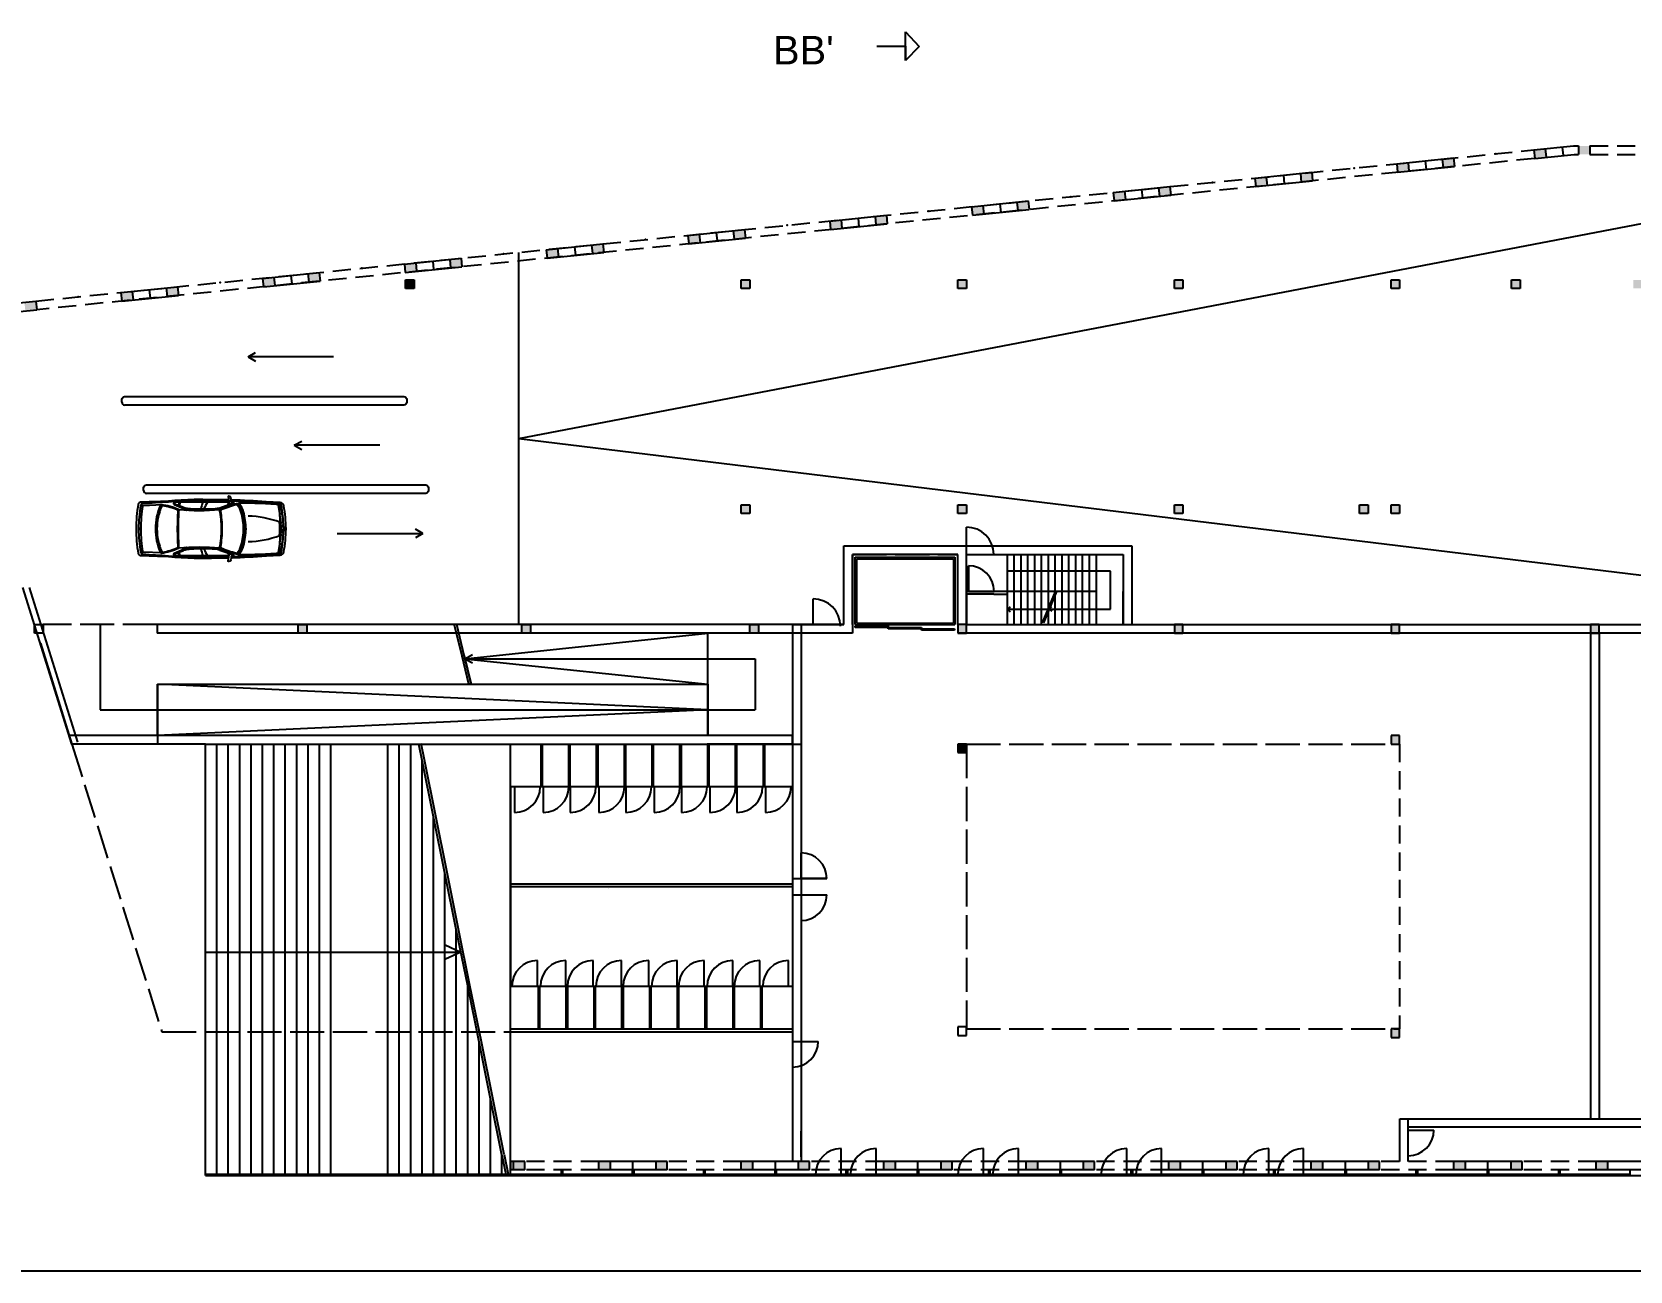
# Model space of a CAD drawing. Header units: millimetres. Extents: x -5657 to 14604, y -1609 to 2067.
# Drawn here: x -4988 to -4427, y 1479 to 1914 of the extents above; entities that cross this region are included whole.
import ezdxf

# ---------------------------------------------------------------- set-up
doc = ezdxf.new("R2010")
doc.units = ezdxf.units.MM
doc.linetypes.add('ACAD_ISO02W100', pattern=[15, 12, -3])
doc.linetypes.add('DASHED2', pattern=[9.525, 6.35, -3.175])
doc.layers.get('0').update_dxf_attribs({"color": 4})
doc.layers.add('gelijkvloers', color=80, linetype='Continuous')
doc.layers.add('str palen', color=220, linetype='Continuous')
doc.styles.get("Standard").update_dxf_attribs({"font": 'arial.ttf'})

# ---------------------------------------------------------------- blocks, each defined once
blk = doc.blocks.new('C3A9VA0P')
at = {"color": 0, "linetype": 'ByBlock'}
for p, q in [((21.7, 76.6), (25.3, 73.8)), ((204.3, 63.4), (162.3, 78)), ((162.7, 80.6), (169.7, 80.6)), ((178.1, 80.6), (338.4, 80.6)), ((342.7, 72.7), (306.1, 56.5)), ((341.9, 75), (314.6, 65.1)), ((325, 80.6), (327.9, 69.9)), ((327.5, 80.6), (330.1, 70.7)), ((339.4, 80.2), (342.4, 77.2)), ((341.1, 81.9), (344.1, 78.9)), ((379.2, 72.1), (439, 69.5)), ((13.2, 38.7), (11.9, 36.9)), ((13.2, -41), (11.9, -39.2)), ((21.7, -78.9), (25.3, -76)), ((204.3, -65.6), (162.3, -80.3)), ((162.7, -82.9), (169.7, -82.9)), ((178.1, -82.9), (338.4, -82.9)), ((342.7, -75), (306.1, -58.8)), ((341.9, -77.3), (314.6, -67.4)), ((325, -82.9), (327.9, -72.2)), ((327.5, -82.9), (330.1, -73)), ((339.4, -82.5), (342.4, -79.5)), ((341.1, -84.2), (344.1, -81.2)), ((379.2, -74.3), (439, -71.8))]:
    blk.add_line(p, q, dxfattribs=at)
for points in [[(169.7, 80.6), (169.3, 82), (169.2, 84.9), (169.5, 88.4), (170.3, 93), (171.3, 96.4), (172.7, 97), (176.7, 98.5), (177.7, 98.5), (178.6, 97.8), (178.9, 96.8), (175.7, 78.3), (175.8, 75.7), (177.7, 73.2), (178.6, 72.2), (178.1, 80.6)], [(169.7, -82.9), (169.3, -84.3), (169.2, -87.2), (169.5, -90.7), (170.3, -95.3), (171.3, -98.7), (172.7, -99.3), (176.7, -100.8), (177.7, -100.8), (178.6, -100), (178.9, -99), (175.7, -80.5), (175.8, -78), (177.7, -75.5), (178.6, -74.5), (178.1, -82.9)]]:
    blk.add_lwpolyline(points, dxfattribs=at)
for points in [[(17.1, -1.1, 0.08087), (16.1, 8.5, 0.548329), (13.3, 9.4, 0.198164), (7.8, -1.1)], [(15.9, -1.1, 0.08087), (14.9, 8.2, 0.548329), (14.1, 8.4, 0.198164), (9.1, -1.2, 0.198164)], [(449.9, 2.3, 0.278905), (449.7, 2.2, 0.067354), (449.4, 1.3, 0.031039), (449.2, 0.2, 0.021326), (449.1, -1.1, 0.022428)], [(450.7, -1.1, 0.021326), (450.6, 0.2, 0.031039), (450.4, 1.3, 0.067354), (450.1, 2.2, 0.278905), (449.9, 2.3, 0.278905)], [(17.1, -1.1, -0.08087), (16.1, -10.8, -0.548329), (13.3, -11.6, -0.198164), (7.8, -1.1)], [(15.9, -1.2, -0.08087), (14.9, -10.5, -0.548329), (14.1, -10.7, -0.198164), (9.1, -1, -0.198164)], [(449.9, -4.6, -0.278905), (449.7, -4.5, -0.067354), (449.4, -3.6, -0.031039), (449.2, -2.5, -0.021326), (449.1, -1.1, -0.022428)], [(450.7, -1.1, -0.021326), (450.6, -2.5, -0.031039), (450.4, -3.6, -0.067354), (450.1, -4.5, -0.278905), (449.9, -4.6, -0.278905)]]:
    blk.add_lwpolyline(points, format="xyb", dxfattribs=at)
for centre, radius, start, end in [((521.6, -16), 519.6, 170.5908, 178.358), ((21.1, 66.9), 12.2, 92.342, 170.5908), ((429.3, 0.6), 418.9, 170.3643, 179.2416), ((97.8, 37.7), 83.1, 159.0181, 176.8624), ((23.5, 69.5), 7.32, 99.1321, 170.3643), ((125.2, -1037.8), 1114.6, 88.9343, 95.6002), ((438, 0), 418.9, 170.3643, 177.2464), ((31.8, 63.5), 12.2, 94.7807, 160.717), ((275.8, -6160.9), 6245.2, 91.95945, 92.34202), ((54.7, -124.7), 204, 88.4009, 99.1321), ((141, -1242.8), 1323, 89.7188, 94.7807), ((59.9, 81.8), 2.58, 280.5232, 354.9523), ((439.7, -6169.7), 6262.6, 92.47586, 93.45295), ((275.8, -6160.9), 6245.2, 90.97786, 91.42098), ((362.1, -8.4), 237.9, 165.631, 178.2194), ((362.1, -8.4), 233, 165.631, 178.2194), ((362.1, -8.4), 230.6, 165.631, 178.2194), ((202.6, 29.5), 74.1, 141.2657, 163.2117), ((202.6, 29.5), 69.2, 139.3133, 163.2117), ((202.6, 29.5), 66.8, 140.6586, 163.2117), ((146.7, 74.3), 2.44, 76.5376, 141.2657), ((66.8, -259.5), 345.6, 66.4694, 76.5376), ((152, 73), 2.44, 75.6328, 139.3133), ((152.8, 70.2), 2.44, 75.375, 140.6586), ((66.8, -259.5), 343.2, 67.1247, 75.375), ((162.7, 79.3), 1.34, 90, 250.821), ((275.8, -6160.9), 6248.8, 89.94417, 90.91013), ((275.8, -6160.9), 6245.2, 89.94417, 90.91013), ((500.6, -1.1), 304, 169.5439, 180), ((500.6, -1.1), 301.6, 168.8042, 180), ((199.3, 54.5), 2.44, 349.5439, 67.1247), ((220.3, 109.5), 48.8, 250.821, 267.3748), ((267, 896.5), 841.4, 265.7597, 274.2403), ((255.1, 868.3), 808.4, 267.3748, 272.6888), ((155.8, 21.8), 103.8, 21.5345, 34.5151), ((-15.9, -10.8), 286.9, 14.2638, 18.5747), ((208.2, -2445.6), 2530.9, 84.7651, 88.332), ((177.3, -2451.2), 2541.4, 84.0783, 87.6405), ((289.6, 133.9), 73.2, 272.6888, 289.9831), ((302.7, 66), 4.88, 270, 289.9831), ((302.7, 66), 4.88, 270, 289.9831), ((306.7, 56.1), 0.754, 143.9718, 258.5019), ((405, -108.7), 182.6, 97.0668, 114.5201), ((-550.9, -1.1), 882, 0, 3.8064), ((334.3, 54.3), 2.44, 113.4389, 183.5862), ((-550.9, -1.1), 884.5, 0, 3.5862), ((405, -108.7), 180.1, 98.4684, 113.4389), ((338.4, 79.3), 1.34, 45, 90), ((341.4, 76.3), 1.34, 289.9831, 45), ((341.4, 76.3), 3.78, 289.9831, 45), ((280.7, -3769.9), 3853.2, 87.5463, 88.5754), ((378.8, 67.1), 2.44, 23.6123, 98.4684), ((222.8, -1.1), 172.7, 0, 23.6123), ((382.8, 70.1), 2.44, 23.9892, 97.0668), ((222.8, -1.1), 177.6, 0, 23.9892), ((437.8, 69.4), 7.32, 10.5007, 85.4188), ((440.1, 75.5), 6.15, 259.069, 318.1322), ((22.7, -2.1), 422.4, 0.1478, 9.7617), ((438.8, 68.2), 6.66, 4.0868, 86.7527), ((72.5, 1.7), 378.9, 359.5737, 10.5007), ((445.3, 72.5), 7.32, 10.8181, 87.5463), ((118.6, 10.1), 340, 358.1099, 10.8181), ((10, 42.4), 4.88, 311.1682, 358.7299), ((124.6, -255.4), 293.2, 111.209, 112.0796), ((612.7, -7.4), 595.3, 175.5496, 177.3668), ((20.1, 20.6), 2.24, 196.5831, 244.3161), ((438, 0), 418.9, 177.6885, 180.1608), ((20.7, 16.9), 1.37, 6.3194, 106.3336), ((124.6, -255.4), 293.2, 91.3191, 110.7019), ((107.2, 3.3), 86.3, 170.835, 183.1356), ((521.6, 13.7), 519.6, 181.642, 189.4092), ((429.3, -2.9), 418.9, 180.7584, 189.6357), ((10, -44.7), 4.88, 1.2701, 48.8318), ((124.6, 253.1), 293.2, 247.9204, 248.791), ((97.8, -40), 83.1, 183.1376, 200.9819), ((20.1, -22.9), 2.24, 115.6839, 163.4169), ((612.7, 5.1), 595.3, 182.6332, 184.4504), ((438, -2.3), 418.9, 179.8392, 182.3115), ((438, -2.3), 418.9, 182.7536, 189.6357), ((20.7, -19.2), 1.37, 253.6664, 353.6806), ((107.2, -5.6), 86.3, 176.8644, 189.165), ((124.6, 253.1), 293.2, 249.2981, 268.6809), ((362.1, 6.1), 237.9, 181.7806, 194.369), ((362.1, 6.1), 233, 181.7806, 194.369), ((362.1, 6.1), 230.6, 181.7806, 194.369), ((500.6, -1.1), 304, 180, 190.4561), ((500.6, -1.1), 301.6, 180, 191.1958), ((-550.9, -1.1), 882, 356.1936, 0), ((-550.9, -1.1), 884.5, 356.4138, 0), ((222.8, -1.1), 172.7, 336.3877, 0), ((222.8, -1.1), 177.6, 336.0108, 0), ((22.7, -0.2), 422.4, 350.2383, 359.8522), ((72.5, -4), 378.9, 349.4993, 0.4263), ((118.6, -12.4), 340, 349.1819, 1.8901), ((21.1, -69.2), 12.2, 189.4092, 267.658), ((23.5, -71.8), 7.32, 189.6357, 260.8679), ((125.2, 1035.5), 1114.6, 264.3998, 271.0657), ((31.8, -65.7), 12.2, 199.283, 265.2193), ((275.8, 6158.6), 6245.2, 267.65798, 268.04055), ((54.7, 122.4), 204, 260.8679, 271.5991), ((141, 1240.5), 1323, 265.2193, 270.2812), ((59.9, -84.1), 2.58, 5.0477, 79.4768), ((439.7, 6167.4), 6262.6, 266.54705, 267.52414), ((275.8, 6158.6), 6245.2, 268.57902, 269.02214), ((202.6, -31.7), 74.1, 196.7883, 218.7343), ((202.6, -31.7), 69.2, 196.7883, 220.6867), ((202.6, -31.7), 66.8, 196.7883, 219.3414), ((146.7, -76.6), 2.44, 218.7343, 283.4624), ((66.8, 257.2), 345.6, 283.4624, 293.5306), ((152, -75.3), 2.44, 220.6867, 284.3672), ((152.8, -72.5), 2.44, 219.3414, 284.625), ((66.8, 257.2), 343.2, 284.625, 292.8753), ((162.7, -81.5), 1.34, 109.179, 270), ((275.8, 6158.6), 6245.2, 269.08987, 270.05583), ((275.8, 6158.6), 6248.8, 269.08987, 270.05583), ((199.3, -56.8), 2.44, 292.8753, 10.4561), ((220.3, -111.7), 48.8, 92.6252, 109.179), ((267, -898.8), 841.4, 85.7597, 94.2403), ((255.1, -870.5), 808.4, 87.3112, 92.6252), ((155.8, -24), 103.8, 325.4849, 338.4655), ((-15.9, 8.5), 286.9, 341.4253, 345.7362), ((208.2, 2443.3), 2530.9, 271.668, 275.2349), ((177.3, 2449), 2541.4, 272.3595, 275.9217), ((289.6, -136.1), 73.2, 70.0169, 87.3112), ((302.7, -68.2), 4.88, 70.0169, 90), ((302.7, -68.2), 4.88, 70.0169, 90), ((306.7, -58.4), 0.754, 101.4981, 216.0282), ((405, 106.4), 182.6, 245.4799, 262.9332), ((334.3, -56.6), 2.44, 176.4138, 246.5611), ((405, 106.4), 180.1, 246.5611, 261.5316), ((338.4, -81.5), 1.34, 270, 315), ((341.4, -78.5), 1.34, 315, 70.0169), ((341.4, -78.5), 3.78, 315, 70.0169), ((280.7, 3767.6), 3853.2, 271.4246, 272.4537), ((378.8, -69.3), 2.44, 261.5316, 336.3877), ((382.8, -72.3), 2.44, 262.9332, 336.0108), ((437.8, -71.7), 7.32, 274.5812, 349.4993), ((440.1, -77.8), 6.15, 41.8678, 100.931), ((438.8, -70.5), 6.66, 273.2473, 355.9132), ((445.3, -74.8), 7.32, 272.4537, 349.1819)]:
    blk.add_arc(centre, radius, start, end, dxfattribs=at)

msp = doc.modelspace()

# ---------------------------------------------------------------- hatches: boundary and pattern name
at = {"layer": 'str palen', "linetype": 'Continuous', "transparency": 33554687}
h = msp.add_hatch(color=256, dxfattribs=at)
h.dxf.hatch_style = 1
h.paths.add_polyline_path([(-4456.89, 1873), (-4460.86, 1872.6), (-4460.59, 1869.61), (-4456.55, 1870.02)])
h.paths.add_polyline_path([(-4441.18, 1874), (-4445.18, 1874), (-4445.18, 1871.02), (-4441.18, 1871.02)])
h = msp.add_hatch(color=256, dxfattribs=at)
h.dxf.hatch_style = 1
h.paths.add_polyline_path([(-4505, 1868.14), (-4508.98, 1867.74), (-4508.67, 1864.76), (-4504.69, 1865.16)])
h.paths.add_polyline_path([(-4489.08, 1869.75), (-4493.06, 1869.35), (-4492.75, 1866.36), (-4488.77, 1866.77)])
h = msp.add_hatch(color=256, dxfattribs=at)
h.dxf.hatch_style = 1
h.paths.add_polyline_path([(-4554.75, 1863.12), (-4558.73, 1862.72), (-4558.42, 1859.73), (-4554.44, 1860.14)])
h.paths.add_polyline_path([(-4538.83, 1864.73), (-4542.81, 1864.33), (-4542.5, 1861.34), (-4538.52, 1861.74)])
h = msp.add_hatch(color=256, dxfattribs=at)
h.dxf.hatch_style = 1
h.paths.add_polyline_path([(-4604.5, 1858.1), (-4608.47, 1857.69), (-4608.17, 1854.71), (-4604.19, 1855.11)])
h.paths.add_polyline_path([(-4588.58, 1859.7), (-4592.56, 1859.3), (-4592.25, 1856.32), (-4588.27, 1856.72)])
h = msp.add_hatch(color=256, dxfattribs=at)
h.dxf.hatch_style = 1
h.paths.add_polyline_path([(-4654.24, 1853.07), (-4658.22, 1852.67), (-4657.91, 1849.69), (-4653.93, 1850.09)])
h.paths.add_polyline_path([(-4638.32, 1854.68), (-4642.3, 1854.28), (-4641.99, 1851.29), (-4638.01, 1851.7)])
h = msp.add_hatch(color=256, dxfattribs=at)
h.dxf.hatch_style = 1
h.paths.add_polyline_path([(-4703.99, 1848.05), (-4707.97, 1847.65), (-4707.66, 1844.66), (-4703.68, 1845.07)])
h.paths.add_polyline_path([(-4688.07, 1849.66), (-4692.05, 1849.26), (-4691.74, 1846.27), (-4687.76, 1846.67)])
h = msp.add_hatch(color=256, dxfattribs=at)
h.dxf.hatch_style = 1
h.paths.add_polyline_path([(-4803.48, 1838), (-4807.46, 1837.6), (-4807.15, 1834.62), (-4803.17, 1835.02)])
h.paths.add_polyline_path([(-4787.56, 1839.61), (-4791.54, 1839.21), (-4791.23, 1836.22), (-4787.25, 1836.63)])
h = msp.add_hatch(color=256, dxfattribs=at)
h.dxf.hatch_style = 1
h.paths.add_polyline_path([(-4753.74, 1843.03), (-4757.72, 1842.62), (-4757.41, 1839.64), (-4753.43, 1840.04)])
h.paths.add_polyline_path([(-4737.82, 1844.63), (-4741.8, 1844.23), (-4741.49, 1841.25), (-4737.51, 1841.65)])
h = msp.add_hatch(color=256, dxfattribs=at)
h.dxf.hatch_style = 1
h.paths.add_polyline_path([(-4853.23, 1832.98), (-4857.21, 1832.58), (-4856.9, 1829.59), (-4852.92, 1830)])
h.paths.add_polyline_path([(-4837.31, 1834.59), (-4841.29, 1834.18), (-4840.98, 1831.2), (-4837, 1831.6)])
h = msp.add_hatch(color=256, dxfattribs=at)
h.dxf.hatch_style = 1
h.paths.add_polyline_path([(-4902.98, 1827.96), (-4906.96, 1827.55), (-4906.65, 1824.57), (-4902.67, 1824.97)])
h.paths.add_polyline_path([(-4887.06, 1829.56), (-4891.04, 1829.16), (-4890.73, 1826.18), (-4886.75, 1826.58)])
h = msp.add_hatch(color=256, dxfattribs=at)
h.dxf.hatch_style = 1
h.paths.add_polyline_path([(-4952.72, 1822.93), (-4956.7, 1822.53), (-4956.39, 1819.55), (-4952.42, 1819.95)])
h.paths.add_polyline_path([(-4936.81, 1824.54), (-4940.78, 1824.14), (-4940.48, 1821.15), (-4936.5, 1821.56)])
h = msp.add_hatch(color=256, dxfattribs=at)
h.dxf.hatch_style = 1
h.paths.add_polyline_path([(-4853.81, 1827), (-4856.81, 1827), (-4856.81, 1824), (-4853.81, 1824)])
h = msp.add_hatch(color=256, dxfattribs=at)
h.dxf.hatch_style = 1
h.paths.add_polyline_path([(-4736, 1827), (-4739, 1827), (-4739, 1824), (-4736, 1824)])
h.paths.add_polyline_path([(-4660, 1827), (-4663, 1827), (-4663, 1824), (-4660, 1824)])
h.paths.add_polyline_path([(-4584, 1827), (-4587, 1827), (-4587, 1824), (-4584, 1824)])
h.paths.add_polyline_path([(-4508, 1827), (-4511, 1827), (-4511, 1824), (-4508, 1824)])
h.paths.add_polyline_path([(-4465.73, 1827), (-4468.73, 1827), (-4468.73, 1824), (-4465.73, 1824)])
h.paths.add_polyline_path([(-4423, 1827), (-4426, 1827), (-4426, 1824), (-4423, 1824)])
h = msp.add_hatch(color=256, dxfattribs=at)
h.dxf.hatch_style = 1
h.paths.add_polyline_path([(-5002.47, 1817.91), (-5006.45, 1817.51), (-5006.14, 1814.52), (-5002.16, 1814.92)])
h.paths.add_polyline_path([(-4986.55, 1819.52), (-4990.53, 1819.11), (-4990.22, 1816.13), (-4986.24, 1816.53)])
h = msp.add_hatch(color=256, dxfattribs=at)
h.dxf.hatch_style = 1
h.paths.add_polyline_path([(-4660, 1748), (-4663, 1748), (-4663, 1745), (-4660, 1745)])
h.paths.add_polyline_path([(-4660, 1706), (-4663, 1706), (-4663, 1703), (-4660, 1703)])
h.paths.add_polyline_path([(-4733, 1706), (-4736, 1706), (-4736, 1703), (-4733, 1703)])
h.paths.add_polyline_path([(-4736, 1748), (-4739, 1748), (-4739, 1745), (-4736, 1745)])
h = msp.add_hatch(color=256, dxfattribs=at)
h.dxf.hatch_style = 1
h.paths.add_polyline_path([(-4584, 1748), (-4587, 1748), (-4587, 1745), (-4584, 1745)])
h.paths.add_polyline_path([(-4519.05, 1748), (-4522.05, 1748), (-4522.05, 1745), (-4519.05, 1745)])
h.paths.add_polyline_path([(-4508, 1748), (-4511, 1748), (-4511, 1745), (-4508, 1745)])
h.paths.add_polyline_path([(-4508, 1706), (-4511, 1706), (-4511, 1703), (-4508, 1703)])
h.paths.add_polyline_path([(-4584, 1706), (-4587, 1706), (-4587, 1703), (-4584, 1703)])
h.paths.add_polyline_path([(-4438, 1706), (-4441, 1706), (-4441, 1703), (-4438, 1703)])
h = msp.add_hatch(color=256, dxfattribs=at)
h.dxf.hatch_style = 1
h.paths.add_polyline_path([(-4891.43, 1706), (-4894.43, 1706), (-4894.43, 1703), (-4891.43, 1703)])
h.paths.add_polyline_path([(-4813, 1706), (-4816, 1706), (-4816, 1703), (-4813, 1703)])
h = msp.add_hatch(color=256, dxfattribs=at)
h.dxf.hatch_style = 1
h.paths.add_polyline_path([(-4508, 1667), (-4511, 1667), (-4511, 1664), (-4508, 1664)])
h.paths.add_polyline_path([(-4508, 1564), (-4511, 1564), (-4511, 1561), (-4508, 1561)])
h = msp.add_hatch(color=256, dxfattribs=at)
h.dxf.hatch_style = 1
h.paths.add_polyline_path([(-4660, 1664), (-4663, 1664), (-4663, 1661), (-4660, 1661)])
h = msp.add_hatch(color=256, dxfattribs=at)
h.dxf.hatch_style = 1
h.paths.add_polyline_path([(-4285, 1517.5), (-4289, 1517.5), (-4289, 1514.5), (-4285, 1514.5)])
h.paths.add_polyline_path([(-4315, 1517.5), (-4319, 1517.5), (-4319, 1514.5), (-4315, 1514.5)])
h.paths.add_polyline_path([(-4335, 1517.5), (-4339, 1517.5), (-4339, 1514.5), (-4335, 1514.5)])
h.paths.add_polyline_path([(-4365, 1517.5), (-4369, 1517.5), (-4369, 1514.5), (-4365, 1514.5)])
h.paths.add_polyline_path([(-4385, 1517.5), (-4389, 1517.5), (-4389, 1514.5), (-4385, 1514.5)])
h.paths.add_polyline_path([(-4415, 1517.5), (-4419, 1517.5), (-4419, 1514.5), (-4415, 1514.5)])
h.paths.add_polyline_path([(-4435, 1517.5), (-4439, 1517.5), (-4439, 1514.5), (-4435, 1514.5)])
h.paths.add_polyline_path([(-4465, 1517.5), (-4469, 1517.5), (-4469, 1514.5), (-4465, 1514.5)])
h.paths.add_polyline_path([(-4485, 1517.5), (-4489, 1517.5), (-4489, 1514.5), (-4485, 1514.5)])
h.paths.add_polyline_path([(-4515, 1517.5), (-4519, 1517.5), (-4519, 1514.5), (-4515, 1514.5)])
h.paths.add_polyline_path([(-4535, 1517.5), (-4539, 1517.5), (-4539, 1514.5), (-4535, 1514.5)])
h.paths.add_polyline_path([(-4565, 1517.5), (-4569, 1517.5), (-4569, 1514.5), (-4565, 1514.5)])
h.paths.add_polyline_path([(-4585, 1517.5), (-4589, 1517.5), (-4589, 1514.5), (-4585, 1514.5)])
h.paths.add_polyline_path([(-4615, 1517.5), (-4619, 1517.5), (-4619, 1514.5), (-4615, 1514.5)])
h.paths.add_polyline_path([(-4635, 1517.5), (-4639, 1517.5), (-4639, 1514.5), (-4635, 1514.5)])
h.paths.add_polyline_path([(-4665, 1517.5), (-4669, 1517.5), (-4669, 1514.5), (-4665, 1514.5)])
h.paths.add_polyline_path([(-4685, 1517.5), (-4689, 1517.5), (-4689, 1514.5), (-4685, 1514.5)])
h.paths.add_polyline_path([(-4715, 1517.5), (-4719, 1517.5), (-4719, 1514.5), (-4715, 1514.5)])
h.paths.add_polyline_path([(-4735, 1517.5), (-4739, 1517.5), (-4739, 1514.5), (-4735, 1514.5)])
h.paths.add_polyline_path([(-4765, 1517.5), (-4769, 1517.5), (-4769, 1514.5), (-4765, 1514.5)])
h.paths.add_polyline_path([(-4785, 1517.5), (-4789, 1517.5), (-4789, 1514.5), (-4785, 1514.5)])
h.paths.add_polyline_path([(-4815, 1517.5), (-4819, 1517.5), (-4819, 1514.5), (-4815, 1514.5)])

# ---------------------------------------------------------------- linework, layer by layer
at = {"linetype": 'Continuous'}
for p, q in [((-4973.88, 1664), (-4991.06, 1719)), ((-4971.8, 1664.65), (-4988.79, 1719)), ((-4802.25, 1514.5), (-4802.25, 1512.5)), ((-4802.25, 1514.5), (-4801.75, 1514.5)), ((-4801.75, 1514.5), (-4801.75, 1512.5)), ((-4777.25, 1514.5), (-4777.25, 1512.5)), ((-4776.75, 1514.5), (-4776.75, 1512.5)), ((-4752.25, 1514.5), (-4752.25, 1512.5)), ((-4752.25, 1514.5), (-4751.75, 1514.5)), ((-4751.75, 1514.5), (-4751.75, 1512.5)), ((-4727.25, 1514.5), (-4727.25, 1512.5)), ((-4726.75, 1514.5), (-4726.75, 1512.5)), ((-4702.25, 1514.5), (-4702.25, 1512.5)), ((-4702.25, 1514.5), (-4701.75, 1514.5)), ((-4701.75, 1514.5), (-4701.75, 1512.5)), ((-4677.25, 1514.5), (-4677.25, 1512.5)), ((-4676.75, 1514.5), (-4676.75, 1512.5)), ((-4652.25, 1514.5), (-4652.25, 1512.5)), ((-4652.25, 1514.5), (-4651.75, 1514.5)), ((-4651.75, 1514.5), (-4651.75, 1512.5)), ((-4627.25, 1514.5), (-4627.25, 1512.5)), ((-4626.75, 1514.5), (-4626.75, 1512.5)), ((-4602.25, 1514.5), (-4602.25, 1512.5)), ((-4602.25, 1514.5), (-4601.75, 1514.5)), ((-4601.75, 1514.5), (-4601.75, 1512.5)), ((-4577.25, 1514.5), (-4577.25, 1512.5)), ((-4576.75, 1514.5), (-4576.75, 1512.5)), ((-4552.25, 1514.5), (-4552.25, 1512.5)), ((-4552.25, 1514.5), (-4551.75, 1514.5)), ((-4551.75, 1514.5), (-4551.75, 1512.5)), ((-4527.25, 1514.5), (-4527.25, 1512.5)), ((-4526.75, 1514.5), (-4526.75, 1512.5)), ((-4502.25, 1514.5), (-4502.25, 1512.5)), ((-4502.25, 1514.5), (-4501.75, 1514.5)), ((-4501.75, 1514.5), (-4501.75, 1512.5)), ((-4477.25, 1514.5), (-4477.25, 1512.5)), ((-4476.75, 1514.5), (-4476.75, 1512.5)), ((-4452.25, 1514.5), (-4452.25, 1512.5)), ((-4452.25, 1514.5), (-4451.75, 1514.5)), ((-4451.75, 1514.5), (-4451.75, 1512.5)), ((-4427.25, 1514.5), (-4427.25, 1512.5)), ((-4927, 1513), (-4802.25, 1513)), ((-4927, 1512.5), (-4277, 1512.5)), ((-4801.75, 1513), (-4777.25, 1513)), ((-4776.75, 1513), (-4752.25, 1513)), ((-4751.75, 1513), (-4727.25, 1513)), ((-4726.75, 1513), (-4702.25, 1513)), ((-4701.75, 1513), (-4677.25, 1513)), ((-4676.75, 1513), (-4652.25, 1513)), ((-4651.75, 1513), (-4627.25, 1513)), ((-4626.75, 1513), (-4602.25, 1513)), ((-4601.75, 1513), (-4577.25, 1513)), ((-4576.75, 1513), (-4552.25, 1513)), ((-4551.75, 1513), (-4527.25, 1513)), ((-4526.75, 1513), (-4502.25, 1513)), ((-4501.75, 1513), (-4477.25, 1513)), ((-4476.75, 1513), (-4452.25, 1513)), ((-4451.75, 1513), (-4427.25, 1513))]:
    msp.add_line(p, q, dxfattribs=at)
for p, q in [((-4984.94, 1699.42), (-4973.88, 1664)), ((-3697, 1479), (-5027, 1479))]:
    msp.add_line(p, q)
at = {"layer": 'gelijkvloers', "linetype": 'Continuous'}
for p, q in [((-4817, 1771.32), (-4281, 1874)), ((-4817, 1706), (-4817, 1836.64)), ((-4912.04, 1799.94), (-4909.45, 1801.46)), ((-4882.04, 1799.94), (-4912.04, 1799.94)), ((-4912.04, 1799.94), (-4909.44, 1798.44)), ((-4956.38, 1784), (-4956.38, 1785)), ((-4955.38, 1786), (-4864.02, 1786)), ((-4955.38, 1786), (-4857.38, 1786)), ((-4856.38, 1785), (-4856.38, 1784)), ((-4857.38, 1783), (-4955.38, 1783)), ((-4895.84, 1768.9), (-4893.25, 1770.42)), ((-4865.84, 1768.9), (-4895.84, 1768.9)), ((-4895.84, 1768.9), (-4893.24, 1767.4)), ((-4817, 1771.32), (-4281, 1706)), ((-4948.73, 1753), (-4948.73, 1754)), ((-4947.73, 1755), (-4856.38, 1755)), ((-4947.73, 1755), (-4849.73, 1755)), ((-4849.73, 1752), (-4947.73, 1752)), ((-4848.73, 1754), (-4848.73, 1753)), ((-4850.75, 1737.95), (-4853.34, 1739.46)), ((-4660, 1739.58), (-4660, 1740.18)), ((-4660, 1730.58), (-4660, 1739.58)), ((-4880.75, 1737.95), (-4850.75, 1737.95)), ((-4850.75, 1737.95), (-4853.33, 1736.43)), ((-4703, 1706), (-4703, 1733.58)), ((-4703, 1730.58), (-4703, 1733.58)), ((-4703, 1733.58), (-4602, 1733.58)), ((-4602, 1733.58), (-4602, 1706)), ((-4700, 1725.58), (-4700, 1730.58)), ((-4663, 1730.58), (-4700, 1730.58)), ((-4700, 1730.58), (-4700, 1706)), ((-4699, 1706), (-4699, 1729.58)), ((-4699, 1729.58), (-4664, 1729.58)), ((-4698.5, 1706.5), (-4698.5, 1729.08)), ((-4698.5, 1729.08), (-4664.5, 1729.08)), ((-4664.5, 1729.08), (-4664.5, 1706.5)), ((-4664, 1729.58), (-4664, 1706)), ((-4663, 1706), (-4663, 1730.58)), ((-4660, 1725.58), (-4660, 1730.58)), ((-4660, 1706), (-4660, 1730.58)), ((-4660, 1706), (-4660, 1730.58)), ((-4660, 1706), (-4660, 1730.58)), ((-4660, 1730.58), (-4660, 1730.58)), ((-4660, 1730.58), (-4605, 1730.58)), ((-4645.6, 1706), (-4645.6, 1730.58)), ((-4643.2, 1706), (-4643.2, 1730.58)), ((-4640.8, 1706), (-4640.8, 1730.58)), ((-4638.4, 1706), (-4638.4, 1730.58)), ((-4636, 1706), (-4636, 1730.58)), ((-4633.6, 1706), (-4633.6, 1730.58)), ((-4631.2, 1706), (-4631.2, 1730.58)), ((-4628.8, 1706), (-4628.8, 1730.58)), ((-4626.4, 1706), (-4626.4, 1730.58)), ((-4624, 1706), (-4624, 1730.58)), ((-4621.6, 1706), (-4621.6, 1730.58)), ((-4619.2, 1706), (-4619.2, 1730.58)), ((-4616.8, 1706), (-4616.8, 1730.58)), ((-4614.4, 1706), (-4614.4, 1730.58)), ((-4605, 1730.58), (-4605, 1706)), ((-4700, 1706), (-4700, 1725.58)), ((-4660, 1725.58), (-4660, 1706)), ((-4659.28, 1717.63), (-4659.28, 1726.63)), ((-4659.28, 1726.63), (-4659.28, 1717.63)), ((-4609.48, 1724.75), (-4645.6, 1724.75)), ((-4609.48, 1711.4), (-4609.48, 1724.75)), ((-4614.4, 1717.63), (-4660, 1717.63)), ((-4650.4, 1716.63), (-4660, 1716.63)), ((-4659.28, 1717.63), (-4650.28, 1717.63)), ((-4650.4, 1716.63), (-4645.6, 1716.63)), ((-4605, 1706), (-4605, 1717.63)), ((-4713.8, 1706), (-4713.8, 1715)), ((-4644.62, 1712.2), (-4645.6, 1711.4)), ((-4645.6, 1711.4), (-4609.48, 1711.4)), ((-4645.6, 1711.4), (-4644.64, 1710.41)), ((-4630.93, 1711.4), (-4630.08, 1712.25)), ((-4630.08, 1712.25), (-4630.93, 1711.4)), ((-4630.93, 1711.4), (-4629.98, 1710.62)), ((-4964, 1706), (-4964, 1676)), ((-4718, 1706), (-4943.99, 1706)), ((-4943.99, 1706), (-4943.99, 1703)), ((-4836.99, 1694.91), (-4839.59, 1705.81)), ((-4836.21, 1695.1), (-4838.81, 1706)), ((-4721, 1706), (-4703, 1706)), ((-4703, 1706), (-4721, 1706)), ((-4721, 1706), (-4721, 1664)), ((-4718, 1706), (-4718, 1664)), ((-4700, 1706), (-4700, 1703)), ((-4699, 1706), (-4664, 1706)), ((-4699, 1705.5), (-4687.4, 1705.5)), ((-4699, 1705), (-4699, 1705.5)), ((-4687.4, 1705), (-4699, 1705)), ((-4698.5, 1706.5), (-4664.5, 1706.5)), ((-4687.4, 1705.5), (-4687.4, 1705)), ((-4687.4, 1705), (-4675.8, 1705)), ((-4687.4, 1704.5), (-4687.4, 1705)), ((-4675.8, 1705), (-4675.8, 1704.5)), ((-4663, 1706), (-4663, 1703)), ((-4660, 1703), (-4660, 1706)), ((-4660, 1706), (-4277, 1706)), ((-4718, 1703), (-4943.99, 1703)), ((-4835.94, 1694), (-4750.76, 1703)), ((-4750.76, 1667), (-4750.76, 1703)), ((-4700, 1703), (-4718, 1703)), ((-4675.8, 1704.5), (-4687.4, 1704.5)), ((-4675.8, 1704.5), (-4664.2, 1704.5)), ((-4675.8, 1704), (-4675.8, 1704.5)), ((-4664.2, 1704), (-4675.8, 1704)), ((-4664.2, 1704.5), (-4664.2, 1704)), ((-4277, 1703), (-4663, 1703)), ((-4441, 1703), (-4441, 1532.5)), ((-4438, 1703), (-4438, 1532.5)), ((-4834.62, 1685), (-4836.99, 1694.91)), ((-4836.21, 1695.1), (-4833.79, 1685)), ((-4833.79, 1685), (-4836.21, 1695.1)), ((-4835.94, 1694), (-4833.34, 1695.5)), ((-4835.94, 1694), (-4750.76, 1685)), ((-4835.94, 1694), (-4750.76, 1694)), ((-4835.94, 1694), (-4833.36, 1692.48)), ((-4750.76, 1694), (-4734.09, 1694)), ((-4734.09, 1694), (-4734.09, 1676)), ((-4943.88, 1685), (-4943.88, 1664)), ((-4943.88, 1667), (-4943.88, 1685)), ((-4943.88, 1685), (-4750.76, 1685)), ((-4750.76, 1676), (-4943.88, 1685)), ((-4943.88, 1685), (-4943.88, 1667)), ((-4750.76, 1685), (-4750.76, 1667)), ((-4964, 1676), (-4750.76, 1676)), ((-4750.76, 1676), (-4943.88, 1667)), ((-4750.76, 1676), (-4734.09, 1676)), ((-4721, 1667), (-4974.81, 1667)), ((-4721, 1664), (-4721, 1667)), ((-4927, 1664), (-4973.88, 1664)), ((-4927, 1512.5), (-4927, 1664)), ((-4927, 1664), (-4721, 1664)), ((-4923, 1513), (-4923, 1664)), ((-4919, 1513), (-4919, 1664)), ((-4915, 1513), (-4915, 1664)), ((-4911, 1513), (-4911, 1664)), ((-4907, 1513), (-4907, 1664)), ((-4903, 1513), (-4903, 1664)), ((-4899, 1513), (-4899, 1664)), ((-4895, 1513), (-4895, 1664)), ((-4891, 1513), (-4891, 1664)), ((-4887, 1513), (-4887, 1664)), ((-4883, 1513), (-4883, 1664)), ((-4863, 1513), (-4863, 1664)), ((-4859, 1513), (-4859, 1664)), ((-4855, 1513), (-4855, 1664)), ((-4851, 1658.3), (-4852.15, 1664)), ((-4850.19, 1658.46), (-4851.34, 1664.16)), ((-4820, 1512.5), (-4820, 1664)), ((-4809.27, 1649), (-4809.27, 1664)), ((-4808.77, 1649), (-4808.77, 1664)), ((-4799.51, 1649), (-4799.51, 1664)), ((-4799.01, 1649), (-4799.01, 1664)), ((-4789.76, 1649), (-4789.76, 1664)), ((-4789.26, 1649), (-4789.26, 1664)), ((-4780.01, 1649), (-4780.01, 1664)), ((-4779.51, 1649), (-4779.51, 1664)), ((-4770.26, 1649), (-4770.26, 1664)), ((-4769.76, 1649), (-4769.76, 1664)), ((-4760.51, 1649), (-4760.51, 1664)), ((-4760.01, 1649), (-4760.01, 1664)), ((-4721, 1664), (-4751, 1664)), ((-4750.75, 1649), (-4750.75, 1664)), ((-4750.25, 1649), (-4750.25, 1664)), ((-4741, 1649), (-4741, 1664)), ((-4741, 1649), (-4741, 1664)), ((-4740.5, 1649), (-4740.5, 1664)), ((-4731.25, 1649), (-4731.25, 1664)), ((-4730.75, 1649), (-4730.75, 1664)), ((-4721, 1664), (-4718, 1664)), ((-4721, 1664), (-4721, 1517.5)), ((-4718, 1664), (-4718, 1517.5)), ((-4851, 1513), (-4851, 1658.3)), ((-4847, 1638.5), (-4851, 1658.3)), ((-4846.19, 1638.67), (-4850.19, 1658.46)), ((-4819.02, 1649), (-4820, 1649)), ((-4820, 1649), (-4820, 1614)), ((-4809.02, 1649), (-4819.02, 1649)), ((-4809.02, 1649), (-4819.02, 1649)), ((-4818.52, 1649), (-4818.52, 1640)), ((-4799.02, 1649), (-4809.02, 1649)), ((-4808.51, 1649), (-4808.51, 1640)), ((-4789.51, 1649), (-4799.51, 1649)), ((-4799.01, 1649), (-4799.01, 1640)), ((-4779.51, 1649), (-4789.51, 1649)), ((-4789.01, 1649), (-4789.01, 1640)), ((-4770.01, 1649), (-4780.01, 1649)), ((-4779.51, 1649), (-4779.51, 1640)), ((-4760.01, 1649), (-4770.01, 1649)), ((-4769.51, 1649), (-4769.51, 1640)), ((-4750.51, 1649), (-4760.51, 1649)), ((-4760, 1649), (-4760, 1640)), ((-4740.5, 1649), (-4750.5, 1649)), ((-4750, 1649), (-4750, 1640)), ((-4731, 1649), (-4741, 1649)), ((-4740.5, 1649), (-4740.5, 1640)), ((-4721, 1649), (-4731, 1649)), ((-4730.5, 1649), (-4730.5, 1640)), ((-4847, 1514), (-4847, 1638.5)), ((-4847, 1513), (-4847, 1638.5)), ((-4843, 1618.7), (-4847, 1638.5)), ((-4842.19, 1618.87), (-4846.19, 1638.67)), ((-4718, 1616.79), (-4718, 1625.79)), ((-4843, 1513), (-4843, 1618.7)), ((-4839, 1598.9), (-4843, 1618.7)), ((-4838.19, 1599.07), (-4842.19, 1618.87)), ((-4721, 1616.79), (-4718, 1616.79)), ((-4718, 1616.79), (-4709, 1616.79)), ((-4709, 1616.79), (-4718, 1616.79)), ((-4820, 1615), (-4721, 1615)), ((-4820, 1614), (-4721, 1614)), ((-4820, 1614), (-4820, 1579)), ((-4785.5, 1613.44), (-4785.5, 1613.44)), ((-4785.5, 1613.44), (-4785.5, 1613.44)), ((-4721, 1611.03), (-4718, 1611.03)), ((-4718, 1611.03), (-4709, 1611.03)), ((-4718, 1611.03), (-4718, 1602.03)), ((-4839, 1513), (-4839, 1598.9)), ((-4835, 1579.11), (-4839, 1598.9)), ((-4834.19, 1579.27), (-4838.19, 1599.07)), ((-4927, 1591), (-4837.4, 1591)), ((-4810.5, 1579), (-4810.5, 1588)), ((-4800.5, 1579), (-4800.5, 1588)), ((-4791, 1579), (-4791, 1588)), ((-4781, 1579), (-4781, 1588)), ((-4771.49, 1579), (-4771.49, 1588)), ((-4761.49, 1579), (-4761.49, 1588)), ((-4751.99, 1579), (-4751.99, 1588)), ((-4741.99, 1579), (-4741.99, 1588)), ((-4732.49, 1579), (-4732.49, 1588)), ((-4722.48, 1579), (-4722.48, 1588)), ((-4835, 1513), (-4835, 1579.11)), ((-4831, 1559.31), (-4835, 1579.11)), ((-4830.19, 1559.47), (-4834.19, 1579.27)), ((-4820, 1579), (-4810, 1579)), ((-4820, 1579), (-4721, 1579)), ((-4810.25, 1579), (-4810.25, 1564)), ((-4810, 1579), (-4800, 1579)), ((-4809.75, 1579), (-4809.75, 1564)), ((-4800.5, 1579), (-4790.5, 1579)), ((-4800.5, 1579), (-4800.5, 1564)), ((-4800, 1579), (-4800, 1564)), ((-4790.75, 1579), (-4790.75, 1564)), ((-4790.49, 1579), (-4780.49, 1579)), ((-4790.25, 1579), (-4790.25, 1564)), ((-4780.99, 1579), (-4770.99, 1579)), ((-4780.99, 1579), (-4780.99, 1564)), ((-4780.49, 1579), (-4780.49, 1564)), ((-4771.24, 1579), (-4771.24, 1564)), ((-4770.99, 1579), (-4760.99, 1579)), ((-4770.74, 1579), (-4770.74, 1564)), ((-4761.49, 1579), (-4751.49, 1579)), ((-4761.49, 1579), (-4761.49, 1564)), ((-4760.99, 1579), (-4760.99, 1564)), ((-4751.74, 1579), (-4751.74, 1564)), ((-4751.49, 1579), (-4741.49, 1579)), ((-4751.24, 1579), (-4751.24, 1564)), ((-4741.99, 1579), (-4741.99, 1564)), ((-4741.98, 1579), (-4731.98, 1579)), ((-4741.49, 1579), (-4741.49, 1564)), ((-4732.23, 1579), (-4732.23, 1564)), ((-4731.98, 1579), (-4721.98, 1579)), ((-4731.98, 1579), (-4721.98, 1579)), ((-4731.73, 1579), (-4731.73, 1564)), ((-4721.98, 1579), (-4721, 1579)), ((-4820, 1532.5), (-4820, 1567.5)), ((-4831, 1513), (-4831, 1559.31)), ((-4827, 1539.51), (-4831, 1559.31)), ((-4826.19, 1539.67), (-4830.19, 1559.47)), ((-4820, 1564), (-4721, 1564)), ((-4820, 1563), (-4721, 1563)), ((-4721, 1559.61), (-4712, 1559.61)), ((-4721, 1559.61), (-4721, 1550.61)), ((-4827, 1513), (-4827, 1539.51)), ((-4823, 1519.71), (-4827, 1539.51)), ((-4822.19, 1519.87), (-4826.19, 1539.67)), ((-4507.95, 1517.5), (-4507.95, 1532.5)), ((-4507.95, 1532.5), (-4372.15, 1532.5)), ((-4504.95, 1517.5), (-4504.95, 1532.5)), ((-4718, 1519.16), (-4718, 1528.16)), ((-4319, 1529.5), (-4504.95, 1529.5)), ((-4823, 1513), (-4823, 1519.71)), ((-4823, 1519.71), (-4821.64, 1513)), ((-4822.19, 1519.87), (-4820.8, 1513)), ((-4703.95, 1513), (-4703.95, 1522)), ((-4691.7, 1513), (-4691.7, 1522)), ((-4654, 1513), (-4654, 1522)), ((-4641.75, 1513), (-4641.75, 1522)), ((-4603.73, 1513), (-4603.73, 1522)), ((-4591.49, 1513), (-4591.49, 1522)), ((-4553.83, 1513), (-4553.83, 1522)), ((-4541.73, 1513), (-4541.73, 1522)), ((-4663, 1517.5), (-4673, 1517.5)), ((-4663, 1517.5), (-4673, 1517.5))]:
    msp.add_line(p, q, dxfattribs=at)
at = {"layer": 'gelijkvloers', "linetype": 'ACAD_ISO02W100'}
for p, q in [((-4700, 1730.58), (-4663, 1730.58)), ((-4628.8, 1717.63), (-4633.6, 1706)), ((-4628.36, 1717.63), (-4633.16, 1706)), ((-4943.99, 1706), (-4984, 1706)), ((-4973.88, 1664), (-4942.31, 1563)), ((-4660, 1664), (-4508, 1664)), ((-4660, 1664), (-4660, 1564)), ((-4820, 1614), (-4800, 1614)), ((-4842.88, 1593.5), (-4837.4, 1591)), ((-4837.4, 1591), (-4842.75, 1588.5)), ((-4942.31, 1563), (-4820, 1563)), ((-4660, 1564), (-4508, 1564)), ((-4504.95, 1528.5), (-4495.95, 1528.5))]:
    msp.add_line(p, q, dxfattribs=at)
at = {"layer": 'gelijkvloers', "linetype": 'DASHED2'}
msp.add_line((-4508, 1664), (-4508, 1564), dxfattribs=at)
at = {"layer": 'gelijkvloers', "linetype": 'Continuous'}
for centre, radius, start, end in [((-4660, 1730.58), 9.6, 0, 90), ((-4659.28, 1717.63), 9, 0, 90), ((-4713.8, 1705.4), 9.6, 0, 90), ((-4818.52, 1649), 9, 270, 0), ((-4808.51, 1649), 9, 270, 0), ((-4799.01, 1649), 9, 270, 0), ((-4789.01, 1649), 9, 270, 0), ((-4779.51, 1649), 9, 270, 0), ((-4769.51, 1649), 9, 270, 0), ((-4760, 1649), 9, 270, 0), ((-4750, 1649), 9, 270, 0), ((-4740.5, 1649), 9, 270, 0), ((-4730.5, 1649), 9, 270, 0), ((-4718, 1616.79), 9, 0, 90), ((-4718, 1611.03), 9, 270, 0), ((-4810.5, 1579), 9, 90, 180), ((-4800.5, 1579), 9, 90, 180), ((-4791, 1579), 9, 90, 180), ((-4781, 1579), 9, 90, 180), ((-4771.49, 1579), 9, 90, 180), ((-4761.49, 1579), 9, 90, 180), ((-4751.99, 1579), 9, 90, 180), ((-4741.99, 1579), 9, 90, 180), ((-4732.49, 1579), 9, 90, 180), ((-4722.48, 1579), 9, 90, 180), ((-4721, 1559.61), 9, 270, 0), ((-4504.95, 1528.5), 9, 270, 0), ((-4703.95, 1513), 9, 90, 180), ((-4691.7, 1513), 9, 90, 180), ((-4654, 1513), 9, 90, 180), ((-4641.75, 1513), 9, 90, 180), ((-4603.73, 1513), 9, 90, 180), ((-4591.49, 1513), 9, 90, 180), ((-4553.83, 1513), 9, 90, 180), ((-4541.73, 1513), 9, 90, 180)]:
    msp.add_arc(centre, radius, start, end, dxfattribs=at)
for points in [[(-4956.38, 1785), (-4956.38, 1785.47), (-4955.85, 1786), (-4955.38, 1786)], [(-4956.38, 1784), (-4956.38, 1783.53), (-4955.85, 1783), (-4955.38, 1783)], [(-4857.38, 1786), (-4856.9, 1786), (-4856.38, 1785.47), (-4856.38, 1785)], [(-4856.38, 1784), (-4856.38, 1783.53), (-4856.9, 1783), (-4857.38, 1783)], [(-4948.73, 1754), (-4948.73, 1754.47), (-4948.2, 1755), (-4947.73, 1755)], [(-4948.73, 1753), (-4948.73, 1752.53), (-4948.2, 1752), (-4947.73, 1752)], [(-4849.73, 1755), (-4849.26, 1755), (-4848.73, 1754.47), (-4848.73, 1754)], [(-4848.73, 1753), (-4848.73, 1752.53), (-4849.26, 1752), (-4849.73, 1752)]]:
    msp.add_open_spline(points, degree=3, dxfattribs=at)
at = {"layer": 'str palen', "linetype": 'ACAD_ISO02W100'}
for p, q in [((-4681.38, 1909.03), (-4681.38, 1914.03)), ((-4681.38, 1914.03), (-4676.59, 1908.88)), ((-4691.38, 1909.03), (-4681.38, 1909.03)), ((-4681.38, 1909.03), (-4681.38, 1904.03)), ((-4681.38, 1904.03), (-4681.38, 1909.03)), ((-4676.59, 1908.88), (-4681.38, 1904.03)), ((-4856.81, 1827), (-4853.81, 1827)), ((-4856.81, 1824), (-4856.81, 1827)), ((-4853.81, 1824), (-4856.81, 1824)), ((-4853.81, 1827), (-4853.81, 1824)), ((-4739, 1827), (-4736, 1827)), ((-4739, 1824), (-4739, 1827)), ((-4736, 1824), (-4739, 1824)), ((-4736, 1827), (-4736, 1824)), ((-4663, 1827), (-4660, 1827)), ((-4663, 1824), (-4663, 1827)), ((-4660, 1824), (-4663, 1824)), ((-4660, 1827), (-4660, 1824)), ((-4587, 1827), (-4584, 1827)), ((-4587, 1824), (-4587, 1827)), ((-4584, 1824), (-4587, 1824)), ((-4584, 1827), (-4584, 1824)), ((-4511, 1827), (-4508, 1827)), ((-4511, 1824), (-4511, 1827)), ((-4508, 1824), (-4511, 1824)), ((-4508, 1827), (-4508, 1824)), ((-4468.73, 1827), (-4465.73, 1827)), ((-4468.73, 1824), (-4468.73, 1827)), ((-4465.73, 1824), (-4468.73, 1824)), ((-4465.73, 1827), (-4465.73, 1824)), ((-4739, 1748), (-4736, 1748)), ((-4739, 1745), (-4739, 1748)), ((-4736, 1745), (-4739, 1745)), ((-4736, 1748), (-4736, 1745)), ((-4663, 1748), (-4660, 1748)), ((-4663, 1745), (-4663, 1748)), ((-4660, 1745), (-4663, 1745)), ((-4660, 1748), (-4660, 1745)), ((-4587, 1748), (-4584, 1748)), ((-4587, 1745), (-4587, 1748)), ((-4584, 1745), (-4587, 1745)), ((-4584, 1748), (-4584, 1745)), ((-4522.05, 1748), (-4519.05, 1748)), ((-4522.05, 1745), (-4522.05, 1748)), ((-4519.05, 1745), (-4522.05, 1745)), ((-4519.05, 1748), (-4519.05, 1745)), ((-4511, 1748), (-4508, 1748)), ((-4511, 1745), (-4511, 1748)), ((-4508, 1745), (-4511, 1745)), ((-4508, 1748), (-4508, 1745))]:
    msp.add_line(p, q, dxfattribs=at)
at = {"layer": 'str palen', "linetype": 'Continuous'}
for p, q in [((-4460.86, 1872.6), (-4447, 1874)), ((-4456.89, 1873), (-4456.55, 1870.02)), ((-4450.93, 1873.6), (-4450.56, 1870.63)), ((-4447, 1874), (-4445.18, 1874)), ((-4445.18, 1874), (-4445.18, 1871.02)), ((-4441.18, 1874), (-4441.18, 1871.02)), ((-4508.98, 1867.72), (-4489.08, 1869.78)), ((-4508.98, 1867.72), (-4508.67, 1864.76)), ((-4505, 1868.13), (-4504.69, 1865.16)), ((-4499.03, 1868.75), (-4498.72, 1865.76)), ((-4493.06, 1869.36), (-4492.75, 1866.36)), ((-4489.08, 1869.78), (-4488.77, 1866.77)), ((-4460.86, 1872.6), (-4460.59, 1869.61)), ((-4460.59, 1869.61), (-4446.7, 1871.02)), ((-4446.7, 1871.02), (-4445.18, 1871.02)), ((-4558.73, 1862.69), (-4538.83, 1864.75)), ((-4558.73, 1862.69), (-4558.42, 1859.73)), ((-4554.75, 1863.1), (-4554.44, 1860.14)), ((-4548.78, 1863.72), (-4548.47, 1860.74)), ((-4542.81, 1864.34), (-4542.5, 1861.34)), ((-4538.83, 1864.75), (-4538.52, 1861.74)), ((-4508.67, 1864.76), (-4488.77, 1866.77)), ((-4608.47, 1857.67), (-4588.58, 1859.73)), ((-4608.47, 1857.67), (-4608.17, 1854.71)), ((-4608.17, 1854.71), (-4588.27, 1856.72)), ((-4604.49, 1858.08), (-4604.19, 1855.11)), ((-4598.53, 1858.7), (-4598.22, 1855.72)), ((-4592.56, 1859.32), (-4592.25, 1856.32)), ((-4588.58, 1859.73), (-4588.27, 1856.72)), ((-4558.42, 1859.73), (-4538.52, 1861.74)), ((-4658.22, 1852.65), (-4638.33, 1854.71)), ((-4658.22, 1852.65), (-4657.91, 1849.69)), ((-4657.91, 1849.69), (-4638.01, 1851.7)), ((-4654.24, 1853.06), (-4653.93, 1850.09)), ((-4648.27, 1853.68), (-4647.96, 1850.69)), ((-4642.3, 1854.29), (-4641.99, 1851.29)), ((-4638.33, 1854.71), (-4638.01, 1851.7)), ((-4707.97, 1847.62), (-4688.07, 1849.68)), ((-4707.97, 1847.62), (-4707.66, 1844.66)), ((-4707.66, 1844.66), (-4687.76, 1846.67)), ((-4703.99, 1848.03), (-4703.68, 1845.07)), ((-4698.02, 1848.65), (-4697.71, 1845.67)), ((-4692.05, 1849.27), (-4691.74, 1846.27)), ((-4688.07, 1849.68), (-4687.76, 1846.67)), ((-4807.46, 1837.58), (-4787.57, 1839.64)), ((-4787.57, 1839.64), (-4787.25, 1836.63)), ((-4757.71, 1842.6), (-4737.82, 1844.66)), ((-4757.71, 1842.6), (-4757.41, 1839.64)), ((-4757.41, 1839.64), (-4737.51, 1841.65)), ((-4753.73, 1843.01), (-4753.43, 1840.04)), ((-4747.77, 1843.63), (-4747.46, 1840.64)), ((-4741.8, 1844.25), (-4741.49, 1841.25)), ((-4737.82, 1844.66), (-4737.51, 1841.65)), ((-4857.21, 1832.55), (-4837.31, 1834.61)), ((-4841.29, 1834.2), (-4840.98, 1831.2)), ((-4837.31, 1834.61), (-4837, 1831.6)), ((-4807.46, 1837.58), (-4807.15, 1834.62)), ((-4807.15, 1834.62), (-4787.25, 1836.63)), ((-4803.48, 1837.99), (-4803.17, 1835.02)), ((-4797.51, 1838.61), (-4797.2, 1835.62)), ((-4791.55, 1839.22), (-4791.23, 1836.22)), ((-4906.95, 1827.53), (-4887.06, 1829.59)), ((-4897.01, 1828.56), (-4896.7, 1825.57)), ((-4891.04, 1829.18), (-4890.73, 1826.18)), ((-4887.06, 1829.59), (-4886.75, 1826.58)), ((-4857.21, 1832.55), (-4856.9, 1829.59)), ((-4856.9, 1829.59), (-4837, 1831.6)), ((-4853.23, 1832.96), (-4852.92, 1830)), ((-4847.26, 1833.58), (-4846.95, 1830.6)), ((-4956.7, 1822.5), (-4936.81, 1824.57)), ((-4956.7, 1822.5), (-4956.39, 1819.55)), ((-4952.72, 1822.92), (-4952.42, 1819.95)), ((-4946.75, 1823.54), (-4946.45, 1820.55)), ((-4940.79, 1824.15), (-4940.48, 1821.15)), ((-4936.81, 1824.57), (-4936.5, 1821.56)), ((-4906.95, 1827.53), (-4906.65, 1824.57)), ((-4906.65, 1824.57), (-4886.75, 1826.58)), ((-4902.98, 1827.94), (-4902.67, 1824.97)), ((-5006.45, 1817.48), (-4986.55, 1819.54)), ((-4986.55, 1819.54), (-4986.24, 1816.53)), ((-4956.39, 1819.55), (-4936.5, 1821.56)), ((-5006.14, 1814.52), (-4986.24, 1816.53)), ((-4987, 1706), (-4984, 1706)), ((-4987, 1703), (-4987, 1706)), ((-4984, 1706), (-4984, 1703)), ((-4894.43, 1706), (-4891.43, 1706)), ((-4894.43, 1703), (-4894.43, 1706)), ((-4891.43, 1706), (-4891.43, 1703)), ((-4816, 1706), (-4813, 1706)), ((-4816, 1703), (-4816, 1706)), ((-4813, 1706), (-4813, 1703)), ((-4736, 1706), (-4733, 1706)), ((-4736, 1703), (-4736, 1706)), ((-4736, 1706), (-4733, 1706)), ((-4736, 1703), (-4736, 1706)), ((-4733, 1706), (-4733, 1703)), ((-4733, 1706), (-4733, 1703)), ((-4660, 1706), (-4663, 1706)), ((-4663, 1706), (-4663, 1703)), ((-4660, 1703), (-4660, 1706)), ((-4584, 1706), (-4587, 1706)), ((-4587, 1706), (-4587, 1703)), ((-4584, 1703), (-4584, 1706)), ((-4508, 1706), (-4511, 1706)), ((-4511, 1706), (-4511, 1703)), ((-4508, 1703), (-4508, 1706)), ((-4438, 1706), (-4441, 1706)), ((-4441, 1706), (-4441, 1703)), ((-4438, 1703), (-4438, 1706)), ((-4984, 1703), (-4987, 1703)), ((-4891.43, 1703), (-4894.43, 1703)), ((-4813, 1703), (-4816, 1703)), ((-4733, 1703), (-4736, 1703)), ((-4733, 1703), (-4736, 1703)), ((-4663, 1703), (-4660, 1703)), ((-4587, 1703), (-4584, 1703)), ((-4511, 1703), (-4508, 1703)), ((-4441, 1703), (-4438, 1703)), ((-4508, 1667), (-4511, 1667)), ((-4511, 1667), (-4511, 1664)), ((-4508, 1664), (-4508, 1667)), ((-4660, 1664), (-4663, 1664)), ((-4663, 1664), (-4663, 1661)), ((-4663, 1661), (-4660, 1661)), ((-4660, 1661), (-4660, 1664)), ((-4511, 1664), (-4508, 1664)), ((-4660, 1564.7), (-4663, 1564.7)), ((-4663, 1564.7), (-4663, 1561.7)), ((-4660, 1561.7), (-4660, 1564.7)), ((-4663, 1561.7), (-4660, 1561.7)), ((-4508, 1564), (-4511, 1564)), ((-4511, 1564), (-4511, 1561)), ((-4511, 1561), (-4508, 1561)), ((-4508, 1561), (-4508, 1564)), ((-4820, 1517.5), (-4820, 1514.5)), ((-4815, 1517.5), (-4820, 1517.5)), ((-4815, 1514.5), (-4820, 1514.5)), ((-4819, 1517.5), (-4819, 1514.5)), ((-4815, 1514.5), (-4815, 1517.5)), ((-4789, 1514.5), (-4789, 1517.5)), ((-4765, 1517.5), (-4789, 1517.5)), ((-4765, 1514.5), (-4789, 1514.5)), ((-4785, 1517.5), (-4785, 1514.5)), ((-4777, 1514.5), (-4777, 1517.5)), ((-4769, 1517.5), (-4769, 1514.5)), ((-4765, 1514.5), (-4765, 1517.5)), ((-4739, 1514.5), (-4739, 1517.5)), ((-4715, 1517.5), (-4739, 1517.5)), ((-4715, 1514.5), (-4739, 1514.5)), ((-4735, 1517.5), (-4735, 1514.5)), ((-4727, 1514.5), (-4727, 1517.5)), ((-4719, 1517.5), (-4719, 1514.5)), ((-4715, 1514.5), (-4715, 1517.5)), ((-4689, 1514.5), (-4689, 1517.5)), ((-4665, 1517.5), (-4689, 1517.5)), ((-4665, 1514.5), (-4689, 1514.5)), ((-4685, 1517.5), (-4685, 1514.5)), ((-4677, 1514.5), (-4677, 1517.5)), ((-4669, 1517.5), (-4669, 1514.5)), ((-4665, 1514.5), (-4665, 1517.5)), ((-4639, 1514.5), (-4639, 1517.5)), ((-4615, 1517.5), (-4639, 1517.5)), ((-4615, 1514.5), (-4639, 1514.5)), ((-4635, 1517.5), (-4635, 1514.5)), ((-4627, 1514.5), (-4627, 1517.5)), ((-4619, 1517.5), (-4619, 1514.5)), ((-4615, 1514.5), (-4615, 1517.5)), ((-4589, 1514.5), (-4589, 1517.5)), ((-4565, 1517.5), (-4589, 1517.5)), ((-4565, 1514.5), (-4589, 1514.5)), ((-4585, 1517.5), (-4585, 1514.5)), ((-4577, 1514.5), (-4577, 1517.5)), ((-4569, 1517.5), (-4569, 1514.5)), ((-4565, 1514.5), (-4565, 1517.5)), ((-4539, 1514.5), (-4539, 1517.5)), ((-4515, 1517.5), (-4539, 1517.5)), ((-4515, 1514.5), (-4539, 1514.5)), ((-4535, 1517.5), (-4535, 1514.5)), ((-4527, 1514.5), (-4527, 1517.5)), ((-4527, 1514.5), (-4527, 1517.5)), ((-4519, 1517.5), (-4519, 1514.5)), ((-4515, 1514.5), (-4515, 1517.5)), ((-4489, 1514.5), (-4489, 1517.5)), ((-4465, 1517.5), (-4489, 1517.5)), ((-4465, 1514.5), (-4489, 1514.5)), ((-4485, 1517.5), (-4485, 1514.5)), ((-4477, 1514.5), (-4477, 1517.5)), ((-4469, 1517.5), (-4469, 1514.5)), ((-4465, 1514.5), (-4465, 1517.5)), ((-4439, 1514.5), (-4439, 1517.5)), ((-4415, 1517.5), (-4439, 1517.5)), ((-4415, 1514.5), (-4439, 1514.5)), ((-4435, 1517.5), (-4435, 1514.5))]:
    msp.add_line(p, q, dxfattribs=at)
at = {"layer": 'str palen', "linetype": 'DASHED2'}
for p, q in [((-4441.18, 1874), (-4277, 1874)), ((-4986.55, 1819.54), (-4460.86, 1872.6)), ((-4460.59, 1869.61), (-4986.24, 1816.53)), ((-4441.18, 1871.02), (-4277, 1871.02)), ((-4789, 1517.5), (-4815, 1517.5)), ((-4789, 1514.5), (-4815, 1514.5)), ((-4739, 1517.5), (-4765, 1517.5)), ((-4739, 1514.5), (-4765, 1514.5)), ((-4689, 1517.5), (-4715, 1517.5)), ((-4689, 1514.5), (-4715, 1514.5)), ((-4639, 1517.5), (-4665, 1517.5)), ((-4639, 1514.5), (-4665, 1514.5)), ((-4589, 1517.5), (-4615, 1517.5)), ((-4589, 1514.5), (-4615, 1514.5)), ((-4539, 1517.5), (-4565, 1517.5)), ((-4539, 1514.5), (-4565, 1514.5)), ((-4489, 1517.5), (-4515, 1517.5)), ((-4489, 1514.5), (-4515, 1514.5)), ((-4439, 1517.5), (-4465, 1517.5)), ((-4439, 1514.5), (-4465, 1514.5))]:
    msp.add_line(p, q, dxfattribs=at)
at = {"layer": 'str palen', "linetype": 'Continuous'}
for p in [(-4474.16, 1871.26), (-4523.9, 1866.23), (-4623.4, 1856.19), (-4573.65, 1861.21), (-4673.15, 1851.16), (-4722.89, 1846.14), (-4772.64, 1841.12), (-4822.39, 1836.09), (-4872.13, 1831.07), (-4921.88, 1826.05), (-4971.63, 1821.02)]:
    msp.add_point(p, dxfattribs=at)

# ---------------------------------------------------------------- block references
at = {"layer": 'gelijkvloers', "linetype": 'Continuous', "xscale": 0.1152, "yscale": 0.1152, "zscale": 0.1152, "rotation": 180}
msp.add_blockref('C3A9VA0P', (-4898.46, 1739.44), dxfattribs=at)

# ---------------------------------------------------------------- texts
at = {"layer": 'str palen', "linetype": 'ACAD_ISO02W100', "insert": (-4727.85, 1912.64), "char_height": 10, "attachment_point": 1}
msp.add_mtext_dynamic_manual_height_columns("BB'", width=43.2438, gutter_width=12.5, heights=[0], dxfattribs=at)

doc.saveas('drawing.dxf')
